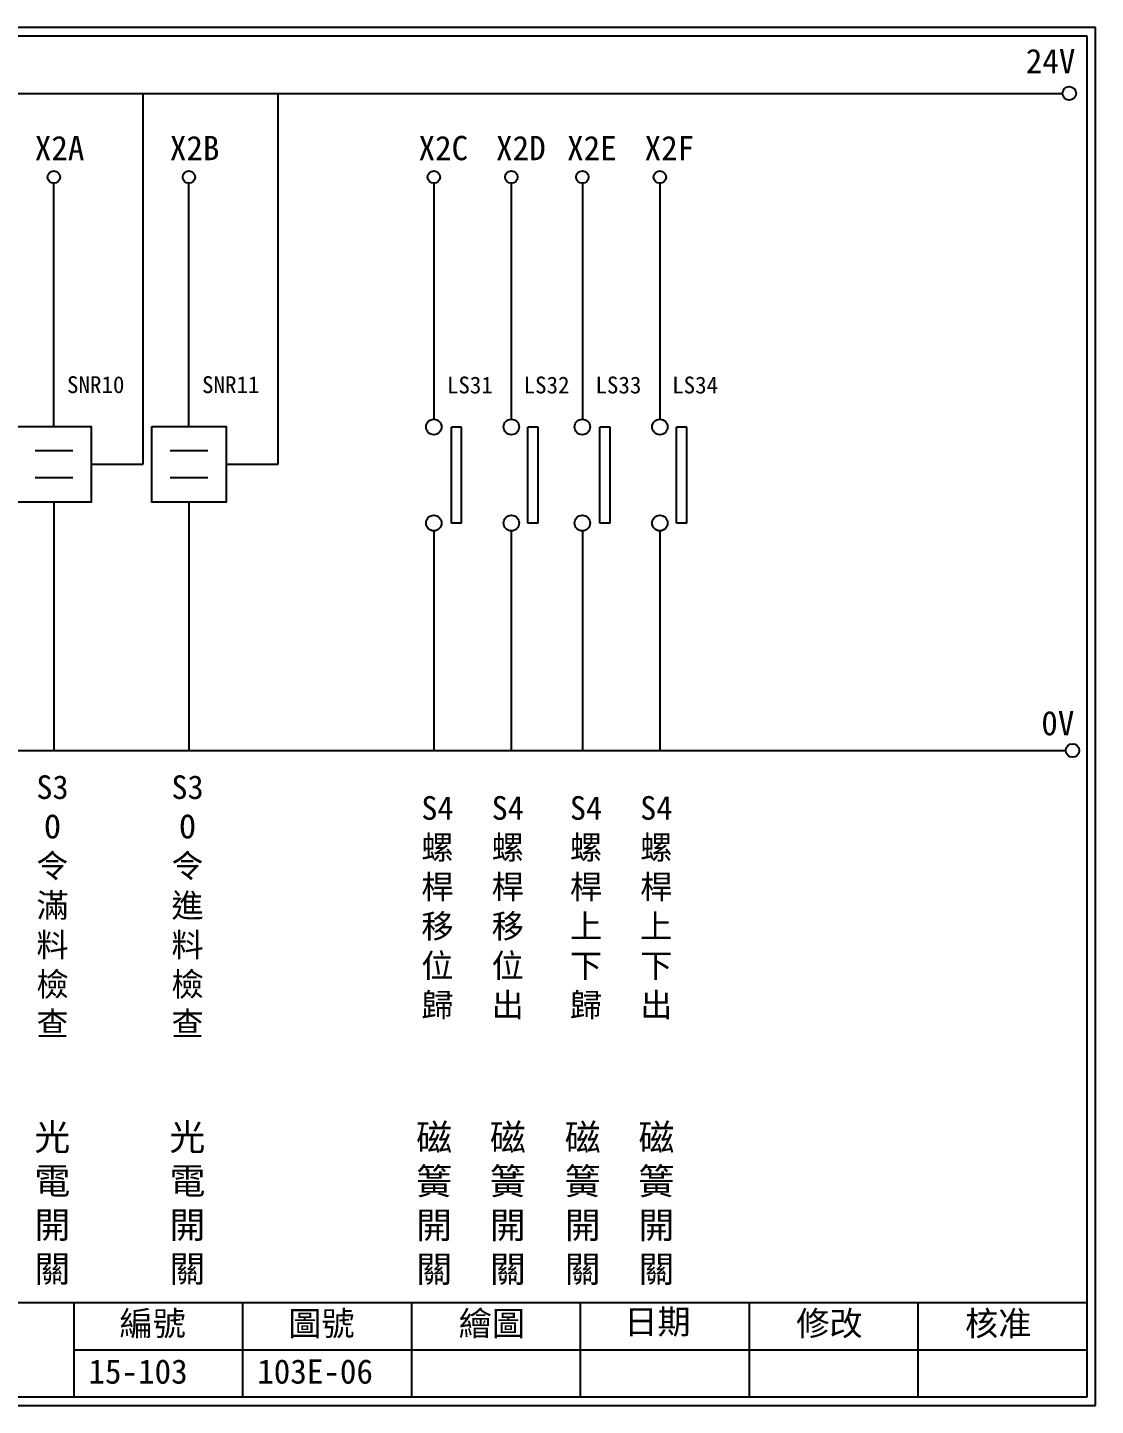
# Model space of a CAD drawing. Extents: x 275 to 562, y 265 to 469.
# Drawn here: x 403.7 to 561.9, y 264.9 to 468.9 of the extents above; entities that cross this region are included whole.
import ezdxf

# ---------------------------------------------------------------- set-up
doc = ezdxf.new("R2010")
doc.units = 0
doc.layers.get('0').update_dxf_attribs({"linetype": 'CONTINUOUS'})
doc.layers.add('圖框層', color=7, linetype='CONTINUOUS')
doc.layers.add('標尺寸層', color=3, linetype='CONTINUOUS')
doc.styles.add('CNS', font='romanc.shx', dxfattribs={"bigfont": 'chineset.shx'})
doc.styles.add('STSL', font='kaiu.ttf')

msp = doc.modelspace()

# ---------------------------------------------------------------- linework, layer by layer
for p, q in [((420.87, 404.26), (420.87, 459.17)), ((440.87, 404.26), (440.87, 459.17)), ((407.64, 409.84), (407.64, 445.86)), ((427.64, 409.84), (427.64, 445.86)), ((468.02, 409.78), (466.51, 409.78)), ((479.37, 409.78), (477.86, 409.78)), ((490.02, 409.78), (488.51, 409.78)), ((501.37, 409.78), (499.86, 409.78)), ((413.16, 404.26), (420.87, 404.26)), ((433.16, 404.26), (440.87, 404.26)), ((407.64, 398.68), (407.64, 361.9)), ((427.64, 398.68), (427.64, 361.9)), ((468.02, 395.55), (466.51, 395.55)), ((479.37, 395.55), (477.86, 395.55)), ((490.02, 395.55), (488.51, 395.55)), ((501.37, 395.55), (499.86, 395.55))]:
    msp.add_line(p, q)
for points in [[(402.13, 409.84), (413.16, 409.84), (413.16, 398.68), (402.13, 398.68)], [(422.13, 409.84), (433.16, 409.84), (433.16, 398.68), (422.13, 398.68)]]:
    msp.add_lwpolyline(points, close=True)
for centre in [(558.02, 459.17), (558.5, 361.9)]:
    msp.add_circle(centre, 1)
at = {"layer": '圖框層', "color": 7}
for p, q in [((561.9, 468.91), (274.9, 468.91)), ((560.65, 467.66), (276.15, 467.66)), ((560.65, 266.2), (560.65, 467.66)), ((561.9, 264.95), (561.9, 468.91)), ((276.15, 280.2), (560.65, 280.2)), ((410.65, 266.2), (410.65, 280.2)), ((435.65, 266.2), (435.65, 280.2)), ((460.65, 266.2), (460.65, 280.2)), ((485.65, 266.2), (485.65, 280.2)), ((510.65, 266.2), (510.65, 280.2)), ((535.65, 266.2), (535.65, 280.2)), ((410.65, 273.2), (560.65, 273.2)), ((276.15, 266.2), (560.65, 266.2)), ((274.9, 264.95), (561.9, 264.95))]:
    msp.add_line(p, q, dxfattribs=at)
at = {"layer": '標尺寸層', "color": 7}
for p, q in [((279.42, 459.17), (557.02, 459.17)), ((463.91, 445.86), (463.91, 410.94)), ((475.39, 445.86), (475.39, 410.94)), ((485.91, 445.86), (485.91, 410.94)), ((497.39, 445.86), (497.39, 410.94)), ((466.51, 395.55), (466.51, 409.78)), ((468.02, 395.55), (468.02, 409.78)), ((477.86, 395.55), (477.86, 409.78)), ((479.37, 395.55), (479.37, 409.78)), ((488.51, 395.55), (488.51, 409.78)), ((490.02, 395.55), (490.02, 409.78)), ((499.86, 395.55), (499.86, 409.78)), ((501.37, 395.55), (501.37, 409.78)), ((404.88, 406.29), (410.45, 406.29)), ((424.88, 406.29), (430.45, 406.29)), ((404.88, 402.32), (410.45, 402.32)), ((424.88, 402.32), (430.45, 402.32)), ((463.91, 394.41), (463.91, 361.9)), ((475.39, 394.41), (475.39, 361.9)), ((485.91, 394.41), (485.91, 361.9)), ((497.39, 394.41), (497.39, 361.9)), ((279.63, 361.9), (557.5, 361.9))]:
    msp.add_line(p, q, dxfattribs=at)
for centre, radius in [((407.64, 446.78), 0.92), ((427.64, 446.78), 0.92), ((463.91, 446.78), 0.92), ((475.39, 446.78), 0.92), ((485.91, 446.78), 0.92), ((497.39, 446.78), 0.92), ((463.91, 409.79), 1.15), ((475.39, 409.79), 1.15), ((485.91, 409.79), 1.15), ((497.39, 409.79), 1.15), ((463.91, 395.56), 1.15), ((475.39, 395.56), 1.15), ((485.91, 395.56), 1.15), ((497.39, 395.56), 1.15)]:
    msp.add_circle(centre, radius, dxfattribs=at)

# ---------------------------------------------------------------- texts
at = {"layer": '圖框層', "color": 4, "style": 'STSL'}
for s, height, p in [('24V', 3.6, (551.58, 462.16)), ('X2A', 3.6, (404.82, 449.28)), ('X2B', 3.6, (424.82, 449.28)), ('X2C', 3.6, (461.65, 449.28)), ('X2D', 3.6, (473.13, 449.28)), ('X2E', 3.6, (483.65, 449.28)), ('X2F', 3.6, (495.13, 449.28)), ('SNR10', 2.5, (409.59, 414.8)), ('SNR11', 2.5, (429.59, 414.8)), ('LS31', 2.5, (465.85, 414.75)), ('LS32', 2.5, (477.21, 414.75)), ('LS33', 2.5, (487.85, 414.75)), ('LS34', 2.5, (499.21, 414.75)), ('0V', 3.6, (553.88, 364.15)), ('繪圖', 3.6, (467.59, 275.29)), ('日期', 3.6, (492.12, 275.53)), ('編號', 3.6, (417.36, 275.28)), ('圖號', 3.6, (442.36, 275.28)), ('修改', 3.6, (517.59, 275.29)), ('核准', 3.6, (542.59, 275.29)), ('15-103', 3.6, (412.76, 268.17)), ('103E-06', 3.6, (437.76, 268.17))]:
    msp.add_text(s, height=height, dxfattribs=at).set_placement(p)
at = {"layer": '標尺寸層', "color": 7, "width": 4.9608, "attachment_point": 5, "style": 'CNS'}
for s, insert, char_height in [('{\\fDFKai-SB|b0|i0|c136|p65;S3\\PO令滿料檢查}', (407.44, 338.85), 3.5), ('{\\fDFKai-SB|b0|i0|c136|p65;S3\\PO令進料檢查}', (427.44, 338.85), 3.5), ('{\\fDFKai-SB|b0|i0|c136|p65;S4螺桿移位歸}', (464.45, 338.62), 3.5), ('{\\fDFKai-SB|b0|i0|c136|p65;S4螺桿移位出}', (474.86, 338.62), 3.5), ('{\\fDFKai-SB|b0|i0|c136|p65;S4螺桿上下歸}', (486.45, 338.62), 3.5), ('{\\fDFKai-SB|b0|i0|c136|p65;S4螺桿上下出}', (496.86, 338.62), 3.5), ('{\\fDFKai-SB|b0|i0|c136|p65;光電\\P開關}', (407.42, 294.7), 3.9), ('{\\fDFKai-SB|b0|i0|c136|p65;光電\\P開關}', (427.42, 294.7), 3.9), ('{\\fDFKai-SB|b0|i0|c136|p65;磁簧開關}', (463.96, 294.67), 3.9), ('{\\fDFKai-SB|b0|i0|c136|p65;磁簧開關}', (474.88, 294.67), 3.9), ('{\\fDFKai-SB|b0|i0|c136|p65;磁簧開關}', (485.96, 294.67), 3.9), ('{\\fDFKai-SB|b0|i0|c136|p65;磁簧開關}', (496.88, 294.67), 3.9)]:
    msp.add_mtext(s, dxfattribs=dict(at, insert=insert, char_height=char_height))

doc.saveas('drawing.dxf')
